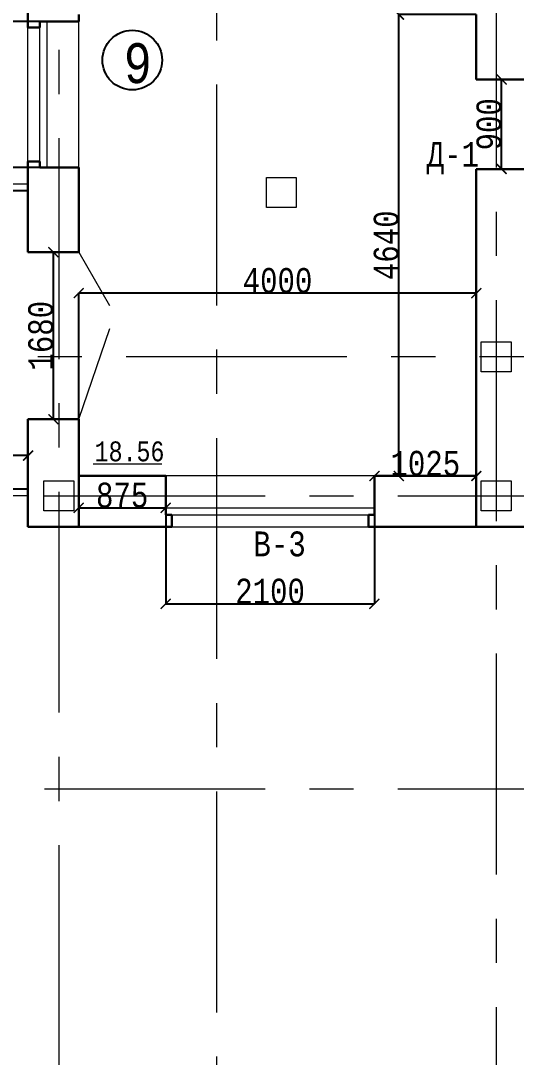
# Model space of a CAD drawing. Header units: millimetres. Extents: x -689206 to 4969298, y -1019800 to 703299.
# Drawn here: x 196506 to 201491, y -367061 to -356634 of the extents above; entities that cross this region are included whole.
import ezdxf

# ---------------------------------------------------------------- set-up
doc = ezdxf.new("R2010")
doc.units = ezdxf.units.MM
doc.linetypes.add('осеваяX2', pattern=[101.6, 63.5, -12.7, 12.7, -12.7])
for name, color, linetype, lineweight in [('б', 231, 'Continuous', 30), ('БАЛКОН', 7, 'Continuous', 20), ('ОКНА', 250, 'Continuous', 20), ('ПЕРЕГОРОДКИ', 252, 'Continuous', 9), ('РАЗМЕРЫ', 7, 'Continuous', 9), ('стены', 7, 'Continuous', 20)]:
    doc.layers.add(name, color=color, linetype=linetype, lineweight=lineweight)
doc.layers.add('четотам', color=7, linetype='Continuous')
doc.styles.add('Аннотативный', font='isocteur.ttf', dxfattribs={"width": 0.7, "height": 250})
doc.dimstyles.new('Аннотативный', dxfattribs={"dimscale": 0, "dimtxt": 250, "dimasz": 100, "dimexe": 1.25, "dimexo": 0.625, "dimtad": 1, "dimdec": 0, "dimtxsty": 'Аннотативный', "dimblk": 'ARCHTICK', "dimcen": 2.5, "dimadec": 0, "dimazin": 0, "dimtfac": 1, "dimtdec": 0, "dimtmove": 0, "dimatfit": 3, "dimfxl": 1, "dimarcsym": 0})

# ---------------------------------------------------------------- blocks, each defined once
blk = doc.blocks.new('_ArchTick')
at = {"color": 0, "linetype": 'ByBlock', "const_width": 0.15}
blk.add_lwpolyline([(-0.5, -0.5), (0.5, 0.5)], dxfattribs=at)
blk = doc.blocks.new('*D1901')
at = {"layer": 'Defpoints', "color": 0, "linetype": 'ByBlock', "lineweight": 20, "transparency": 16777216}
for p in [(196579, -358345), (196123, -361345), (196579, -361345)]:
    blk.add_point(p, dxfattribs=at)
at = {"layer": 'б', "color": 0, "linetype": 'ByBlock', "lineweight": -2, "transparency": 16777216}
for p, q in [((196578, -358345), (196121, -358345)), ((196123, -358345), (196123, -361345)), ((196578, -361345), (196121, -361345))]:
    blk.add_line(p, q, dxfattribs=at)
at = {"layer": 'б', "color": 0, "linetype": 'ByBlock', "lineweight": -2, "transparency": 16777216, "xscale": 100, "yscale": 100, "zscale": 100}
for p, rotation in [((196123, -358345), 90), ((196123, -361345), 270)]:
    blk.add_blockref('_ArchTick', p, dxfattribs=dict(at, rotation=rotation))
at = {"layer": 'б', "color": 0, "linetype": 'ByBlock', "lineweight": 5, "transparency": 16777216, "insert": (195997, -359845), "char_height": 250, "attachment_point": 5, "rotation": 90, "style": 'Аннотативный'}
blk.add_mtext('3000', dxfattribs=at)
blk = doc.blocks.new('*D1902')
at = {"layer": 'Defpoints', "color": 0, "linetype": 'ByBlock', "lineweight": 20, "transparency": 16777216}
for p in [(195579, -361009), (195579, -361345), (196579, -361345)]:
    blk.add_point(p, dxfattribs=at)
at = {"layer": 'б', "color": 0, "linetype": 'ByBlock', "lineweight": -2, "transparency": 16777216}
for p, q in [((195579, -361344), (195579, -361008)), ((196579, -361009), (195579, -361009)), ((196579, -361344), (196579, -361008))]:
    blk.add_line(p, q, dxfattribs=at)
at = {"layer": 'б', "color": 0, "linetype": 'ByBlock', "lineweight": -2, "transparency": 16777216, "xscale": 100, "yscale": 100, "zscale": 100, "rotation": 180}
blk.add_blockref('_ArchTick', (195579, -361009), dxfattribs=at)
at = {"layer": 'б', "color": 0, "linetype": 'ByBlock', "lineweight": -2, "transparency": 16777216, "xscale": 100, "yscale": 100, "zscale": 100}
blk.add_blockref('_ArchTick', (196579, -361009), dxfattribs=at)
at = {"layer": 'б', "color": 0, "linetype": 'ByBlock', "lineweight": 5, "transparency": 16777216, "insert": (196079, -360883), "char_height": 250, "attachment_point": 5, "style": 'Аннотативный'}
blk.add_mtext('1000', dxfattribs=at)
blk = doc.blocks.new('*D1981')
at = {"layer": 'Defpoints', "color": 0, "lineweight": 20, "transparency": 16777216}
for p in [(195793, -356641), (197089, -356641), (197089, -358111)]:
    blk.add_point(p, dxfattribs=at)
at = {"layer": 'РАЗМЕРЫ', "color": 0, "lineweight": -2, "transparency": 16777216}
for p, q in [((197088, -356641), (195792, -356641)), ((195793, -358111), (195793, -356641)), ((197088, -358111), (195792, -358111))]:
    blk.add_line(p, q, dxfattribs=at)
at = {"layer": 'РАЗМЕРЫ', "color": 0, "lineweight": -2, "transparency": 16777216, "xscale": 100, "yscale": 100, "zscale": 100}
for p, rotation in [((195793, -356641), 90), ((195793, -358111), 270)]:
    blk.add_blockref('_ArchTick', p, dxfattribs=dict(at, rotation=rotation))
at = {"layer": 'РАЗМЕРЫ', "color": 0, "lineweight": 5, "transparency": 16777216, "insert": (195668, -357376), "char_height": 250, "attachment_point": 5, "rotation": 90, "style": 'Аннотативный'}
blk.add_mtext('1470', dxfattribs=at)
blk = doc.blocks.new('*D1964')
at = {"layer": 'Defpoints', "color": 0, "linetype": 'ByBlock', "lineweight": 20, "transparency": 16777216}
for p in [(200310, -356572), (201089, -356572), (201089, -361214)]:
    blk.add_point(p, dxfattribs=at)
at = {"layer": 'ПЕРЕГОРОДКИ', "color": 0, "linetype": 'ByBlock', "lineweight": -2, "transparency": 16777216}
for p, q in [((201088, -356572), (200308, -356572)), ((200310, -361214), (200310, -356572)), ((201088, -361214), (200308, -361214))]:
    blk.add_line(p, q, dxfattribs=at)
at = {"layer": 'ПЕРЕГОРОДКИ', "color": 0, "linetype": 'ByBlock', "lineweight": -2, "transparency": 16777216, "xscale": 100, "yscale": 100, "zscale": 100}
for p, rotation in [((200310, -356572), 90), ((200310, -361214), 270)]:
    blk.add_blockref('_ArchTick', p, dxfattribs=dict(at, rotation=rotation))
at = {"layer": 'ПЕРЕГОРОДКИ', "color": 0, "linetype": 'ByBlock', "lineweight": 5, "transparency": 16777216, "insert": (200184, -358893), "char_height": 250, "attachment_point": 5, "rotation": 90, "style": 'Аннотативный'}
blk.add_mtext('4640', dxfattribs=at)
blk = doc.blocks.new('*D1965')
at = {"layer": 'Defpoints', "color": 0, "linetype": 'ByBlock', "lineweight": 20, "transparency": 16777216}
for p in [(197089, -359374), (197089, -361214), (201089, -361214)]:
    blk.add_point(p, dxfattribs=at)
at = {"layer": 'ПЕРЕГОРОДКИ', "color": 0, "linetype": 'ByBlock', "lineweight": -2, "transparency": 16777216}
for p, q in [((197089, -361213), (197089, -359373)), ((201089, -359374), (197089, -359374)), ((201089, -361213), (201089, -359373))]:
    blk.add_line(p, q, dxfattribs=at)
at = {"layer": 'ПЕРЕГОРОДКИ', "color": 0, "linetype": 'ByBlock', "lineweight": -2, "transparency": 16777216, "xscale": 100, "yscale": 100, "zscale": 100, "rotation": 180}
blk.add_blockref('_ArchTick', (197089, -359374), dxfattribs=at)
at = {"layer": 'ПЕРЕГОРОДКИ', "color": 0, "linetype": 'ByBlock', "lineweight": -2, "transparency": 16777216, "xscale": 100, "yscale": 100, "zscale": 100}
blk.add_blockref('_ArchTick', (201089, -359374), dxfattribs=at)
at = {"layer": 'ПЕРЕГОРОДКИ', "color": 0, "linetype": 'ByBlock', "lineweight": 5, "transparency": 16777216, "insert": (199089, -359249), "char_height": 250, "attachment_point": 5, "style": 'Аннотативный'}
blk.add_mtext('4000', dxfattribs=at)
blk = doc.blocks.new('*D2007')
at = {"layer": 'Defpoints', "color": 0, "linetype": 'ByBlock', "lineweight": 20, "transparency": 16777216}
for p in [(197964, -361214), (200064, -361214), (200064, -362500)]:
    blk.add_point(p, dxfattribs=at)
at = {"layer": 'РАЗМЕРЫ', "color": 0, "linetype": 'ByBlock', "lineweight": -2, "transparency": 16777216}
for p, q in [((197964, -361215), (197964, -362501)), ((200064, -361215), (200064, -362501)), ((197964, -362500), (200064, -362500))]:
    blk.add_line(p, q, dxfattribs=at)
at = {"layer": 'РАЗМЕРЫ', "color": 0, "linetype": 'ByBlock', "lineweight": -2, "transparency": 16777216, "xscale": 100, "yscale": 100, "zscale": 100, "rotation": 180}
blk.add_blockref('_ArchTick', (197964, -362500), dxfattribs=at)
at = {"layer": 'РАЗМЕРЫ', "color": 0, "linetype": 'ByBlock', "lineweight": -2, "transparency": 16777216, "xscale": 100, "yscale": 100, "zscale": 100}
blk.add_blockref('_ArchTick', (200064, -362500), dxfattribs=at)
at = {"layer": 'РАЗМЕРЫ', "color": 0, "linetype": 'ByBlock', "lineweight": 5, "transparency": 16777216, "insert": (199014, -362374), "char_height": 250, "attachment_point": 5, "style": 'Аннотативный'}
blk.add_mtext('2100', dxfattribs=at)
blk = doc.blocks.new('*D2017')
at = {"layer": 'Defpoints', "color": 0, "linetype": 'ByBlock', "lineweight": 20, "transparency": 16777216}
for p in [(196834, -358963), (196834, -358963), (196834, -360643)]:
    blk.add_point(p, dxfattribs=at)
at = {"layer": 'РАЗМЕРЫ', "color": 0, "linetype": 'ByBlock', "lineweight": -2, "transparency": 16777216}
for p, q in [((196834, -358963), (196835, -358963)), ((196834, -360643), (196834, -358963)), ((196834, -360643), (196835, -360643))]:
    blk.add_line(p, q, dxfattribs=at)
at = {"layer": 'РАЗМЕРЫ', "color": 0, "linetype": 'ByBlock', "lineweight": -2, "transparency": 16777216, "xscale": 100, "yscale": 100, "zscale": 100}
for p, rotation in [((196834, -358963), 90), ((196834, -360643), 270)]:
    blk.add_blockref('_ArchTick', p, dxfattribs=dict(at, rotation=rotation))
at = {"layer": 'РАЗМЕРЫ', "color": 0, "linetype": 'ByBlock', "lineweight": 5, "transparency": 16777216, "insert": (196708, -359803), "char_height": 250, "attachment_point": 5, "rotation": 90, "style": 'Аннотативный'}
blk.add_mtext('1680', dxfattribs=at)
blk = doc.blocks.new('*D2019')
at = {"layer": 'Defpoints', "color": 0, "linetype": 'ByBlock', "lineweight": 20, "transparency": 16777216}
for p in [(201344, -357226), (201344, -357226), (201344, -358126)]:
    blk.add_point(p, dxfattribs=at)
at = {"layer": 'РАЗМЕРЫ', "color": 0, "linetype": 'ByBlock', "lineweight": -2, "transparency": 16777216}
for p, q in [((201344, -357226), (201345, -357226)), ((201344, -358126), (201344, -357226)), ((201344, -358126), (201345, -358126))]:
    blk.add_line(p, q, dxfattribs=at)
at = {"layer": 'РАЗМЕРЫ', "color": 0, "linetype": 'ByBlock', "lineweight": -2, "transparency": 16777216, "xscale": 100, "yscale": 100, "zscale": 100}
for p, rotation in [((201344, -357226), 90), ((201344, -358126), 270)]:
    blk.add_blockref('_ArchTick', p, dxfattribs=dict(at, rotation=rotation))
at = {"layer": 'РАЗМЕРЫ', "color": 0, "linetype": 'ByBlock', "lineweight": 5, "transparency": 16777216, "insert": (201218, -357676), "char_height": 250, "attachment_point": 5, "rotation": 90, "style": 'Аннотативный'}
blk.add_mtext('900', dxfattribs=at)
blk = doc.blocks.new('*D3793')
at = {"layer": 'Defpoints', "color": 0, "lineweight": 30, "ltscale": 35, "transparency": 16777216}
for p in [(197089, -361214), (197964, -361214), (197964, -361534)]:
    blk.add_point(p, dxfattribs=at)
at = {"layer": 'РАЗМЕРЫ', "color": 0, "lineweight": -2, "ltscale": 35, "transparency": 16777216}
for p, q in [((197089, -361215), (197089, -361535)), ((197964, -361215), (197964, -361535)), ((197089, -361534), (197964, -361534))]:
    blk.add_line(p, q, dxfattribs=at)
at = {"layer": 'РАЗМЕРЫ', "color": 0, "lineweight": -2, "ltscale": 35, "transparency": 16777216, "xscale": 100, "yscale": 100, "zscale": 100, "rotation": 180}
blk.add_blockref('_ArchTick', (197089, -361534), dxfattribs=at)
at = {"layer": 'РАЗМЕРЫ', "color": 0, "lineweight": -2, "ltscale": 35, "transparency": 16777216, "xscale": 100, "yscale": 100, "zscale": 100}
blk.add_blockref('_ArchTick', (197964, -361534), dxfattribs=at)
at = {"layer": 'РАЗМЕРЫ', "color": 0, "lineweight": 30, "ltscale": 35, "transparency": 16777216, "insert": (197526, -361408), "char_height": 250, "attachment_point": 5, "style": 'Аннотативный'}
blk.add_mtext('875', dxfattribs=at)
blk = doc.blocks.new('*D3794')
at = {"layer": 'Defpoints', "color": 0, "lineweight": 30, "ltscale": 35, "transparency": 16777216}
for p in [(200064, -361214), (201089, -361214), (201089, -361214)]:
    blk.add_point(p, dxfattribs=at)
at = {"layer": 'РАЗМЕРЫ', "color": 0, "lineweight": -2, "ltscale": 35, "transparency": 16777216}
for p, q in [((200064, -361213), (200064, -361213)), ((200064, -361214), (201089, -361214)), ((201089, -361213), (201089, -361213))]:
    blk.add_line(p, q, dxfattribs=at)
at = {"layer": 'РАЗМЕРЫ', "color": 0, "lineweight": -2, "ltscale": 35, "transparency": 16777216, "xscale": 100, "yscale": 100, "zscale": 100, "rotation": 180}
blk.add_blockref('_ArchTick', (200064, -361214), dxfattribs=at)
at = {"layer": 'РАЗМЕРЫ', "color": 0, "lineweight": -2, "ltscale": 35, "transparency": 16777216, "xscale": 100, "yscale": 100, "zscale": 100}
blk.add_blockref('_ArchTick', (201089, -361214), dxfattribs=at)
at = {"layer": 'РАЗМЕРЫ', "color": 0, "lineweight": 30, "ltscale": 35, "transparency": 16777216, "insert": (200576, -361088), "char_height": 250, "attachment_point": 5, "style": 'Аннотативный'}
blk.add_mtext('1025', dxfattribs=at)

msp = doc.modelspace()

# ---------------------------------------------------------------- linework, layer by layer
at = {"layer": 'б', "color": 18, "linetype": 'ByBlock', "lineweight": 30, "true_color": 0x000000}
for p, q in [((197088.7, -358963), (196578.7, -358963)), ((197088.7, -360643), (196578.7, -360643))]:
    msp.add_line(p, q, dxfattribs=at)
at = {"layer": 'б', "color": 18, "linetype": 'ByBlock', "lineweight": 9, "true_color": 0x000000}
for p, q in [((197088.7, -358963), (197398.6, -359499.8)), ((197088.7, -360643), (197401.6, -359729))]:
    msp.add_line(p, q, dxfattribs=at)
at = {"layer": 'БАЛКОН', "lineweight": 9}
for p, q in [((195508.7, -358274.7), (196578.7, -358274.7)), ((195578.7, -358344.7), (196578.7, -358344.7)), ((196578.7, -361344.7), (195578.7, -361344.7))]:
    msp.add_line(p, q, dxfattribs=at)
at = {"layer": 'БАЛКОН'}
msp.add_line((196578.7, -361414.7), (195508.7, -361414.7), dxfattribs=at)
at = {"layer": 'ОКНА', "lineweight": 5}
for p, q in [((196698.7, -358051), (196698.7, -356701)), ((196698.7, -358051), (196698.7, -356701)), ((196768.7, -356641), (196768.7, -358111)), ((196768.7, -356641), (196768.7, -358111))]:
    msp.add_line(p, q, dxfattribs=at)
at = {"layer": 'ОКНА'}
for p, q in [((197964.2, -361604), (197964.2, -361534)), ((197964.2, -361534), (200064.2, -361534)), ((198024.2, -361604), (200004.2, -361604))]:
    msp.add_line(p, q, dxfattribs=at)
at = {"layer": 'РАЗМЕРЫ', "linetype": 'осеваяX2', "lineweight": 5, "ltscale": 35}
for p, q in [((198478, -380834.4), (198478, -330996.7)), ((201288.7, -330996.7), (201288.7, -380834.4)), ((196888.7, -343592), (196888.7, -380834.4)), ((253128, -360014.8), (186075.3, -360014.8))]:
    msp.add_line(p, q, dxfattribs=at)
at = {"layer": 'РАЗМЕРЫ', "color": 0, "lineweight": 30}
for p, q in [((196698.7, -356701), (196578.7, -356701)), ((196698.7, -356701), (196578.7, -356701)), ((196698.7, -356641), (196698.7, -356701)), ((196698.7, -356641), (197088.7, -356641)), ((196698.7, -356641), (196698.7, -356701)), ((196698.7, -356641), (197088.7, -356641)), ((196698.7, -358051), (196578.7, -358051)), ((196698.7, -358051), (196578.7, -358051)), ((196698.7, -358111), (196698.7, -358051)), ((196698.7, -358111), (196698.7, -358051)), ((196698.7, -358111), (197088.7, -358111)), ((196698.7, -358111), (197088.7, -358111))]:
    msp.add_line(p, q, dxfattribs=at)
at = {"layer": 'РАЗМЕРЫ', "lineweight": 5}
for p, q in [((196578.7, -358051), (196578.7, -356701)), ((197088.7, -358111), (197088.7, -356641))]:
    msp.add_line(p, q, dxfattribs=at)
at = {"layer": 'РАЗМЕРЫ', "linetype": 'ByBlock', "lineweight": 30}
for p, q in [((201088.7, -357226.2), (201598.7, -357226.2)), ((201598.7, -358126.2), (201088.7, -358126.2))]:
    msp.add_line(p, q, dxfattribs=at)
at = {"layer": 'РАЗМЕРЫ'}
for p, q in [((197235.3, -361090.2), (197924.6, -361090.2)), ((200064.2, -361214), (197964.2, -361214)), ((198024.2, -361724), (200004.2, -361724))]:
    msp.add_line(p, q, dxfattribs=at)
at = {"layer": 'РАЗМЕРЫ', "color": 1, "lineweight": 30, "ltscale": 35}
for p, q in [((197088.7, -361214), (197088.7, -361724)), ((201088.7, -361214), (201088.7, -361724))]:
    msp.add_line(p, q, dxfattribs=at)
at = {"layer": 'РАЗМЕРЫ', "lineweight": 30}
for p, q in [((197964.2, -361604), (198024.2, -361604)), ((198024.2, -361604), (198024.2, -361724)), ((200064.2, -361604), (200004.2, -361604)), ((200004.2, -361604), (200004.2, -361724))]:
    msp.add_line(p, q, dxfattribs=at)
at = {"layer": 'стены', "lineweight": 30}
for p, q in [((196578.7, -356701), (196578.7, -356192)), ((197088.7, -356641), (197088.7, -356572)), ((201088.7, -356572), (201088.7, -357226.2)), ((196578.7, -358963), (196578.7, -358051)), ((197088.7, -358963), (197088.7, -358111)), ((201088.7, -358126.2), (201088.7, -361214)), ((196578.7, -361724), (196578.7, -360643)), ((197088.7, -361214), (197088.7, -360643)), ((197964.2, -361214), (197088.7, -361214)), ((201088.7, -361214), (200064.2, -361214)), ((196578.7, -361724), (198024.2, -361724)), ((200004.2, -361724), (201598.7, -361724))]:
    msp.add_line(p, q, dxfattribs=at)
at = {"layer": 'стены'}
for p, q in [((201088.7, -356572), (201088.7, -356952)), ((201088.7, -357226.2), (201088.7, -356952)), ((201088.7, -360329.2), (201088.7, -358126.2))]:
    msp.add_line(p, q, dxfattribs=at)
at = {"layer": 'стены', "color": 18, "lineweight": 30, "true_color": 0x000000}
for p, q in [((197964.2, -361604), (197964.2, -361214)), ((200064.2, -361214), (200064.2, -361604))]:
    msp.add_line(p, q, dxfattribs=at)
at = {"layer": 'стены', "linetype": 'осеваяX2', "lineweight": 5, "ltscale": 35}
for p, q in [((186075.3, -361414), (253128, -361414)), ((186075.3, -364362), (253128, -364362))]:
    msp.add_line(p, q, dxfattribs=at)
at = {"layer": 'стены'}
for points in [[(198978, -358212), (199278, -358212), (199278, -358512), (198978, -358512)], [(201138.7, -359864.8), (201438.7, -359864.8), (201438.7, -360164.8), (201138.7, -360164.8)], [(196738.7, -361264), (197038.7, -361264), (197038.7, -361564), (196738.7, -361564)], [(201138.7, -361264), (201438.7, -361264), (201438.7, -361564), (201138.7, -361564)]]:
    msp.add_lwpolyline(points, close=True, dxfattribs=at)
at = {"layer": 'четотам'}
msp.add_circle((197628, -357030.1), 300, dxfattribs=at)

# ---------------------------------------------------------------- texts
at = {"layer": 'РАЗМЕРЫ', "lineweight": 20, "ltscale": 150, "attachment_point": 1, "style": 'Аннотативный'}
for s, insert, char_height, width in [('9', (197542.2, -356860.3), 401.1, 1460), ('Д-1', (200590, -357852.5), 250, 922.913), ('В-3', (198847.2, -361772.1), 250, 922.913)]:
    msp.add_mtext(s, dxfattribs=dict(at, insert=insert, char_height=char_height, width=width))
at = {"layer": 'РАЗМЕРЫ', "insert": (197249.4, -360866.2), "char_height": 200, "width": 656.117, "attachment_point": 1, "style": 'Аннотативный'}
msp.add_mtext('18.56', dxfattribs=at)

# ---------------------------------------------------------------- dimensions: what is measured, and where the dimension line sits
at = {"layer": 'б', "color": 18, "linetype": 'ByBlock', "lineweight": 5, "true_color": 0x000000}
for p1, p2, distance, picture, middle in [((196578.7, -358344.7), (196578.7, -361344.7), -456, '*D1901', (195997, -359844.7)), ((196578.7, -361344.7), (195578.7, -361344.7), -335.6, '*D1902', (196078.7, -360883.5))]:
    dim = msp.add_aligned_dim(p1=p1, p2=p2, distance=distance, dimstyle='Аннотативный', dxfattribs=at)
    dim.commit()
    dim.dimension.update_dxf_attribs({"geometry": picture, "text_midpoint": middle})
at = {"layer": 'ПЕРЕГОРОДКИ', "color": 18, "linetype": 'ByBlock', "lineweight": 5, "true_color": 0x000000}
dim = msp.add_linear_dim(base=(200309.6, -356572), p1=(201088.7, -361214), p2=(201088.7, -356572), angle=90, text='4640', dimstyle='Аннотативный', dxfattribs=at)
dim.commit()
dim.dimension.update_dxf_attribs({"geometry": '*D1964', "text_midpoint": (200184, -358893)})
dim = msp.add_linear_dim(base=(197088.7, -359374.4), p1=(201088.7, -361214), p2=(197088.7, -361214), dimstyle='Аннотативный', dxfattribs=at)
dim.commit()
dim.dimension.update_dxf_attribs({"geometry": '*D1965', "text_midpoint": (199088.7, -359248.8)})
at = {"layer": 'РАЗМЕРЫ', "lineweight": 5}
dim = msp.add_linear_dim(base=(195793.2, -356641), p1=(197088.7, -358111), p2=(197088.7, -356641), angle=90, dimstyle='Аннотативный', dxfattribs=at)
dim.commit()
dim.dimension.update_dxf_attribs({"geometry": '*D1981', "text_midpoint": (195667.6, -357376)})
at = {"layer": 'РАЗМЕРЫ', "linetype": 'ByBlock', "lineweight": 5}
for base, p1, p2, picture, middle in [((201343.7, -357226.2), (201343.7, -358126.2), (201343.7, -357226.2), '*D2019', (201218.1, -357676.2)), ((196833.7, -358963), (196833.7, -360643), (196833.7, -358963), '*D2017', (196708.1, -359803))]:
    dim = msp.add_linear_dim(base=base, p1=p1, p2=p2, angle=90, dimstyle='Аннотативный', dxfattribs=at)
    dim.commit()
    dim.dimension.update_dxf_attribs({"geometry": picture, "text_midpoint": middle})
at = {"layer": 'РАЗМЕРЫ', "color": 1, "lineweight": 30, "ltscale": 35}
for base, p1, p2, picture, middle in [((201088.6793, -361214.0111), (200064.1575, -361214.0111), (201088.6793, -361214.0111), '*D3794', (200576.4184, -361088.3861)), ((197964.1575, -361534.0111), (197088.6793, -361214.0111), (197964.1575, -361214.0111), '*D3793', (197526.4184, -361408.3861))]:
    dim = msp.add_linear_dim(base=base, p1=p1, p2=p2, dimstyle='Аннотативный', dxfattribs=at)
    dim.commit()
    dim.dimension.update_dxf_attribs({"geometry": picture, "text_midpoint": middle})
at = {"layer": 'РАЗМЕРЫ', "linetype": 'ByBlock', "lineweight": 5}
dim = msp.add_linear_dim(base=(200064.2, -362500), p1=(197964.2, -361214), p2=(200064.2, -361214), dimstyle='Аннотативный', dxfattribs=at)
dim.commit()
dim.dimension.update_dxf_attribs({"geometry": '*D2007', "text_midpoint": (199014.2, -362374.3)})

doc.saveas('drawing.dxf')
